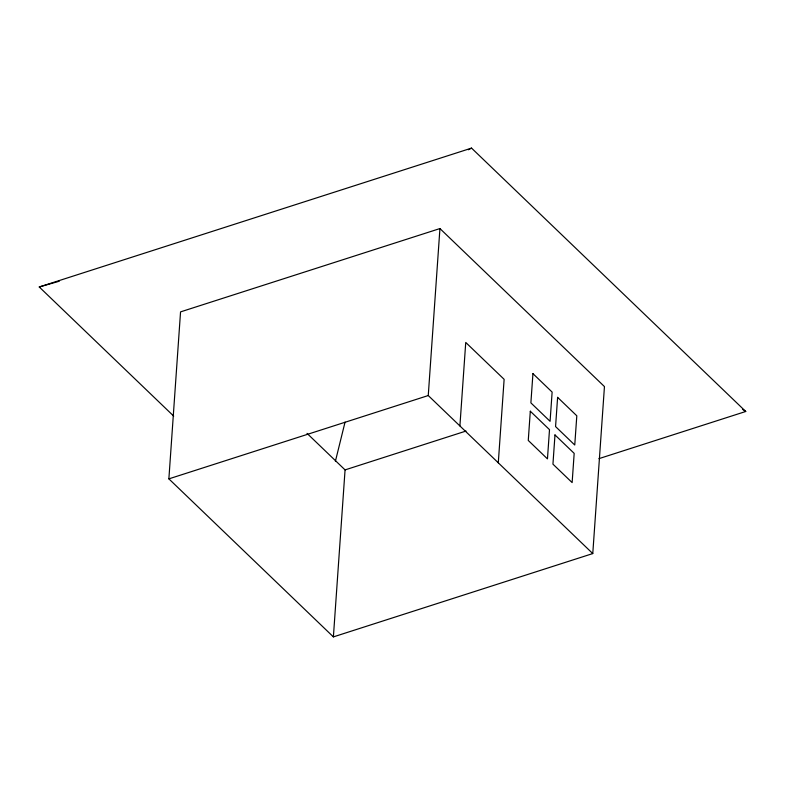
<?xml version="1.0" encoding="UTF-8"?>
<svg xmlns="http://www.w3.org/2000/svg" width="785" height="785" viewBox="0 0 785 785"><rect width="100%" height="100%" fill="white"/><g stroke="black" fill="none" stroke-linecap="round" stroke-linejoin="round"><path stroke-width="1.18" d="M168.873 478.86L180.55 311.88L439.934 228.563L604.45 386.583L592.773 553.572L333.389 636.89L168.873 478.86L428.257 395.542L592.773 553.572M333.389 636.89L345.066 469.901L307.033 433.369M428.257 395.542L439.934 228.563M459.902 425.941L465.74 342.446L504.127 379.322L498.289 462.816M335.401 461.286L345.057 422.104M468.292 149.768L471.549 148.11L745.75 411.487L598.935 458.646M173.701 416.109L39.25 286.976L471.549 148.11M345.066 469.901L466.035 431.043M39.25 286.976L59.258 281.236M742.698 409.436L745.75 411.487M530.307 411.222L528.266 440.444L547.459 458.882L549.5 429.66L530.307 411.222M532.937 373.65L530.886 402.872L550.079 421.31L552.13 392.088L532.937 373.65M554.985 434.929L552.944 464.151L572.137 482.589L574.178 453.367L554.985 434.929M557.615 397.357L555.564 426.579L574.757 445.016L576.808 415.795L557.615 397.357"/></g></svg>
